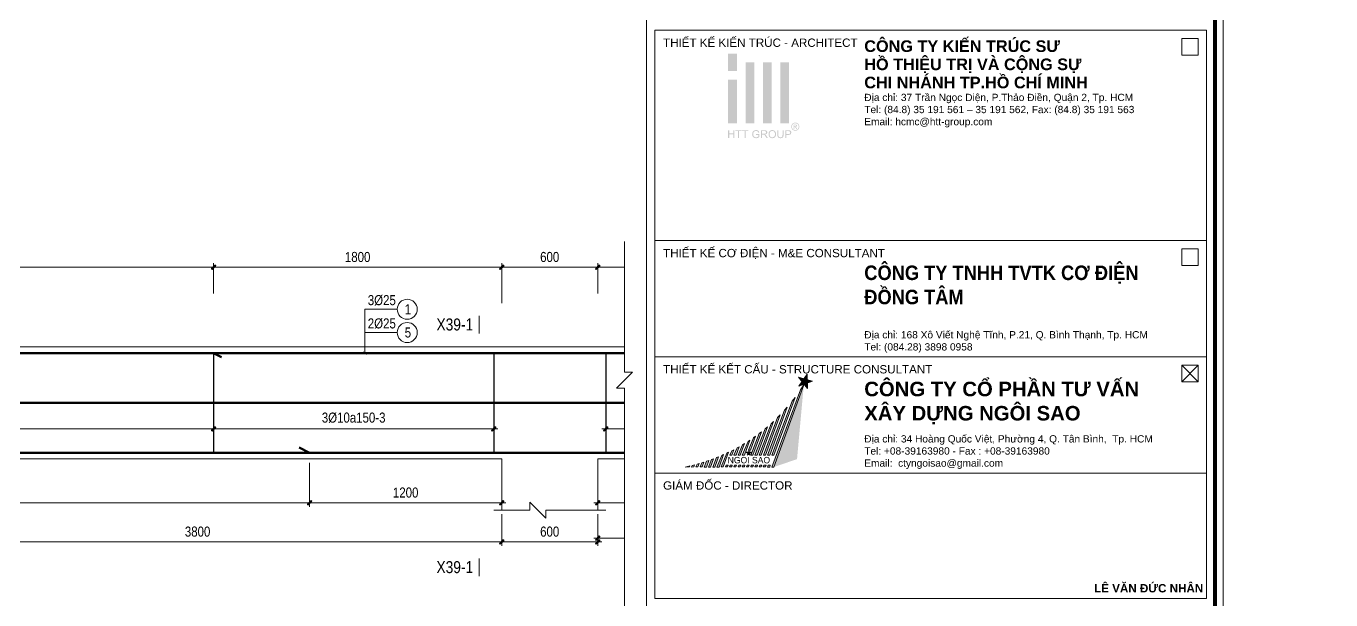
# Model space of a CAD drawing. Header units: millimetres. Extents: x 397144 to 8960116, y 345581 to 674207.
# Drawn here: x 5032996 to 5041148, y 654500 to 658084 of the extents above; entities that cross this region are included whole.
import ezdxf
from ezdxf.enums import TextEntityAlignment as Align
from ezdxf.xclip import XClip

# ---------------------------------------------------------------- set-up
doc = ezdxf.new("R2010")
doc.units = ezdxf.units.MM
doc.header["$XCLIPFRAME"] = 0
doc.header["$PDSIZE"] = -10
doc.layers.get('0').update_dxf_attribs({"linetype": 'CONTINUOUS'})
doc.layers.get('Defpoints').update_dxf_attribs({"color": 12, "linetype": 'CONTINUOUS'})
for name, color, linetype, lineweight in [('CDAI', 8, 'CONTINUOUS', 30), ('CHG_XX_Khung ten$0$A1 BORDER$0$DGIONG', 4, 'CONTINUOUS', 13), ('CHG_XX_Khung ten$0$A1 BORDER$0$STICK', 1, 'CONTINUOUS', 9), ('CTHEP', 2, 'CONTINUOUS', 50), ('DBAO', 3, 'CONTINUOUS', 20), ('DGIONG', 4, 'CONTINUOUS', 13), ('KTH', 150, 'CONTINUOUS', 5), ('STICK', 1, 'CONTINUOUS', 9), ('TEXT', 7, 'CONTINUOUS', 15)]:
    doc.layers.add(name, color=color, linetype=linetype, lineweight=lineweight)
doc.styles.add('CHG_XX_Khung ten$0$A1 BORDER$0$ARIAL', font='arial.ttf')
doc.styles.add('CHG_XX_Khung ten$0$A1 BORDER$0$Arial - Bold', font='arialbd.ttf', dxfattribs={"height": 2.5})
doc.styles.add('CHG_XX_Khung ten$0$A1 BORDER$0$Star-AvoBold', font='VAVOB_0.TTF')
doc.styles.add('CHG_XX_Khung ten$0$Arial - Bold', font='arialbd.ttf')
doc.styles.add('CHG_XX_Khung ten$0$title block pccc$0$ARIAL', font='arial.ttf')
doc.styles.add('Star-HelCon', font='VHELVCN_0.TTF')
doc.styles.add('TTP-HelCon', font='VHELVCN_0.TTF')
doc.styles.add('VNI-HELVE-CONDENSE', font='VHELVCN_0.TTF')
doc.dimstyles.new('kc-25', dxfattribs={"dimtxt": 62.5, "dimasz": 20, "dimexe": 20, "dimexo": 50, "dimgap": 25, "dimtad": 3, "dimdec": 0, "dimzin": 0, "dimdsep": 46, "dimtxsty": 'VNI-HELVE-CONDENSE', "dimblk": 'DIM', "dimcen": 2.5, "dimclrd": 256, "dimclre": 154, "dimclrt": 7, "dimaunit": 1, "dimadec": 0, "dimazin": 0, "dimtfac": 1, "dimtdec": 0, "dimtix": 1, "dimtmove": 0, "dimatfit": 3, "dimldrblk": 'DOT', "dimfxl": 1, "dimtolj": 1, "dimtzin": 0, "dimarcsym": 0})
doc.dimstyles.new('TTP-25', dxfattribs={"dimscale": 25, "dimtxt": 2.5, "dimasz": 1, "dimexe": 1, "dimexo": 1, "dimgap": 0.09, "dimtad": 0, "dimdec": 4, "dimrnd": 5, "dimzin": 9, "dimdsep": 46, "dimtxsty": 'TTP-HelCon', "dimblk": 'Stick1', "dimcen": 0.09, "dimdle": 1.5, "dimclrd": 256, "dimclre": 256, "dimclrt": 7, "dimadec": 0, "dimazin": 0, "dimtfac": 1, "dimtdec": 4, "dimtmove": 0, "dimatfit": 3, "dimldrblk": '_ArchTick1', "dimfxl": 1, "dimtvp": 1, "dimtolj": 1, "dimtzin": 0, "dimarcsym": 0})

# ---------------------------------------------------------------- blocks, each defined once
blk = doc.blocks.new('CHG_XX_Khung ten$0$A1 BORDER$0$HTT-Logo')
at = {"true_color": 0x134fb3}
h = blk.add_hatch(color=154, dxfattribs=at)
h.paths.add_polyline_path([(3, 29.1), (0, 29.1), (0, 23.1), (3, 23.1)])
h.paths.add_polyline_path([(3, 20.1), (0, 20.1), (0, 5.1), (3, 5.1)])
h.paths.add_polyline_path([(9, 26.1), (6, 26.1), (6, 5.1), (9, 5.1)])
h.paths.add_polyline_path([(15, 26.1), (12, 26.1), (12, 5.1), (15, 5.1)])
h.paths.add_polyline_path([(21, 26.1), (18, 26.1), (18, 5.1), (21, 5.1)])
h.paths.add_polyline_path([(2.12, 2.7), (1.76, 2.7), (1.76, 1.59), (0.36, 1.59), (0.36, 2.7), (0, 2.7), (0, 0), (0.36, 0), (0.36, 1.27), (1.76, 1.27), (1.76, 0), (2.12, 0)])
h.paths.add_polyline_path([(4.65, 2.7), (2.51, 2.7), (2.51, 2.38), (3.4, 2.38), (3.4, 0), (3.76, 0), (3.76, 2.38), (4.65, 2.38)])
h.paths.add_polyline_path([(6.95, 2.7), (4.81, 2.7), (4.81, 2.38), (5.7, 2.38), (5.7, 0), (6.06, 0), (6.06, 2.38), (6.95, 2.38)])
h.paths.add_polyline_path([(8.64, 1.36), (8.64, 1.41), (8.66, 1.58), (8.69, 1.75), (8.75, 1.9), (8.81, 2.03), (8.92, 2.17), (9.05, 2.28), (9.2, 2.37), (9.29, 2.39), (9.45, 2.43), (9.65, 2.44), (9.84, 2.42), (10, 2.37), (10.14, 2.29), (10.26, 2.18), (10.34, 2.03), (10.41, 1.86), (10.73, 1.95), (10.68, 2.11), (10.61, 2.26), (10.53, 2.39), (10.45, 2.47), (10.31, 2.57), (10.16, 2.65), (10.13, 2.66), (9.97, 2.71), (9.8, 2.74), (9.63, 2.75), (9.55, 2.74), (9.38, 2.73), (9.21, 2.7), (9.06, 2.65), (8.91, 2.58), (8.88, 2.56), (8.75, 2.47), (8.63, 2.36), (8.53, 2.23), (8.44, 2.07), (8.41, 1.99), (8.35, 1.84), (8.31, 1.68), (8.28, 1.51), (8.27, 1.34), (8.28, 1.26), (8.29, 1.09), (8.32, 0.92), (8.38, 0.77), (8.44, 0.62), (8.46, 0.58), (8.55, 0.44), (8.66, 0.32), (8.79, 0.21), (8.93, 0.12), (9, 0.09), (9.15, 0.03), (9.31, -0.01), (9.48, -0.04), (9.65, -0.05), (9.73, -0.04), (9.9, -0.03), (10.07, 0.01), (10.23, 0.06), (10.34, 0.11), (10.48, 0.18), (10.63, 0.27), (10.77, 0.38), (10.77, 1.38), (9.63, 1.38), (9.63, 1.06), (10.42, 1.06), (10.42, 0.56), (10.39, 0.53), (10.26, 0.45), (10.09, 0.37), (9.96, 0.32), (9.8, 0.29), (9.63, 0.28), (9.62, 0.28), (9.45, 0.29), (9.28, 0.33), (9.12, 0.4), (8.97, 0.49), (8.86, 0.61), (8.77, 0.75), (8.73, 0.85), (8.68, 1), (8.65, 1.17)])
h.paths.add_polyline_path([(13.16, 1.39), (13.28, 1.48), (13.3, 1.51), (13.39, 1.64), (13.44, 1.79), (13.46, 1.96), (13.46, 2.06), (13.42, 2.22), (13.35, 2.37), (13.31, 2.43), (13.19, 2.55), (13.05, 2.63), (13.01, 2.64), (12.87, 2.67), (12.7, 2.69), (12.5, 2.7), (11.3, 2.7), (11.3, 0), (11.66, 0), (11.66, 1.2), (12.07, 1.2), (12.11, 1.2), (12.28, 1.19), (12.44, 1.11), (12.49, 1.07), (12.62, 0.93), (12.67, 0.86), (12.77, 0.73), (12.88, 0.56), (13.23, 0), (13.68, 0), (13.21, 0.73), (13.13, 0.85), (13.03, 0.98), (12.92, 1.09), (12.86, 1.14), (12.7, 1.23), (12.86, 1.26), (13.03, 1.31)])
h.paths.add_polyline_path([(11.66, 1.51), (11.66, 2.4), (12.51, 2.4), (12.67, 2.39), (12.83, 2.35), (12.97, 2.27), (13.06, 2.13), (13.09, 1.96), (13.08, 1.87), (13.02, 1.72), (12.96, 1.64), (12.8, 1.55), (12.62, 1.52), (12.43, 1.51)], flags=16)
h.paths.add_polyline_path([(16.49, 1.43), (16.48, 1.6), (16.44, 1.77), (16.4, 1.92), (16.34, 2.07), (16.33, 2.09), (16.24, 2.23), (16.14, 2.36), (16.02, 2.47), (15.88, 2.57), (15.85, 2.59), (15.7, 2.66), (15.54, 2.71), (15.38, 2.74), (15.2, 2.75), (15.15, 2.75), (14.98, 2.73), (14.82, 2.7), (14.66, 2.64), (14.52, 2.57), (14.39, 2.48), (14.27, 2.37), (14.18, 2.26), (14.1, 2.14), (14.03, 2), (13.98, 1.84), (13.94, 1.68), (13.92, 1.5), (13.91, 1.31), (13.91, 1.29), (13.92, 1.12), (13.95, 0.96), (14, 0.8), (14.07, 0.64), (14.07, 0.62), (14.16, 0.48), (14.26, 0.35), (14.38, 0.23), (14.52, 0.14), (14.56, 0.12), (14.71, 0.04), (14.86, -0.01), (15.03, -0.04), (15.2, -0.05), (15.21, -0.05), (15.38, -0.03), (15.55, 0), (15.7, 0.05), (15.86, 0.12), (15.87, 0.13), (16.01, 0.22), (16.13, 0.33), (16.24, 0.46), (16.33, 0.61), (16.36, 0.69), (16.42, 0.84), (16.46, 1), (16.48, 1.17), (16.49, 1.35)])
h.paths.add_polyline_path([(14.28, 1.45), (14.3, 1.64), (14.34, 1.81), (14.4, 1.95), (14.47, 2.08), (14.57, 2.2), (14.73, 2.32), (14.88, 2.38), (15.04, 2.43), (15.21, 2.44), (15.38, 2.42), (15.54, 2.38), (15.69, 2.31), (15.82, 2.2), (15.93, 2.07), (16.01, 1.93), (16.04, 1.85), (16.09, 1.7), (16.12, 1.53), (16.12, 1.32), (16.11, 1.12), (16.08, 0.95), (16.03, 0.79), (15.96, 0.66), (15.86, 0.54), (15.8, 0.48), (15.67, 0.38), (15.53, 0.32), (15.37, 0.27), (15.2, 0.26), (15.12, 0.26), (14.95, 0.29), (14.8, 0.35), (14.67, 0.43), (14.54, 0.54), (14.45, 0.66), (14.37, 0.8), (14.32, 0.95), (14.29, 1.12), (14.28, 1.31)], flags=16)
h.paths.add_polyline_path([(17.31, 2.7), (16.96, 2.7), (16.96, 1.12), (16.96, 0.93), (16.98, 0.75), (17.02, 0.6), (17.06, 0.46), (17.07, 0.44), (17.15, 0.3), (17.27, 0.18), (17.4, 0.08), (17.51, 0.03), (17.67, -0.01), (17.84, -0.04), (18.02, -0.05), (18.2, -0.04), (18.37, -0.01), (18.52, 0.04), (18.66, 0.1), (18.68, 0.12), (18.81, 0.22), (18.91, 0.35), (18.99, 0.49), (19.02, 0.61), (19.06, 0.76), (19.07, 0.94), (19.08, 1.14), (19.08, 2.7), (18.72, 2.7), (18.72, 1.14), (18.72, 1.06), (18.71, 0.86), (18.68, 0.69), (18.62, 0.55), (18.55, 0.45), (18.49, 0.4), (18.36, 0.33), (18.19, 0.29), (17.99, 0.28), (17.92, 0.28), (17.75, 0.31), (17.6, 0.37), (17.46, 0.48), (17.38, 0.63), (17.34, 0.77), (17.32, 0.94), (17.31, 1.14)])
h.paths.add_polyline_path([(21.42, 1.25), (21.52, 1.34), (21.6, 1.45), (21.67, 1.59), (21.72, 1.75), (21.73, 1.92), (21.73, 1.97), (21.71, 2.13), (21.65, 2.29), (21.56, 2.44), (21.44, 2.55), (21.42, 2.56), (21.27, 2.63), (21.1, 2.67), (21.05, 2.68), (20.89, 2.7), (20.69, 2.7), (19.67, 2.7), (19.67, 0), (20.03, 0), (20.03, 1.1), (20.72, 1.1), (20.76, 1.1), (20.96, 1.11), (21.14, 1.14), (21.29, 1.19)])
h.paths.add_polyline_path([(20.03, 1.42), (20.03, 2.38), (20.72, 2.38), (20.93, 2.37), (21.06, 2.36), (21.16, 2.31), (21.28, 2.2), (21.34, 2.08), (21.37, 1.91), (21.36, 1.82), (21.31, 1.67), (21.22, 1.54), (21.09, 1.47), (20.93, 1.43), (20.73, 1.42)], flags=16)
h.paths.add_polyline_path([(23.87, 2.76), (24.01, 2.85), (24.13, 2.96), (24.24, 3.09), (24.33, 3.24), (24.35, 3.28), (24.42, 3.44), (24.47, 3.6), (24.5, 3.76), (24.51, 3.93), (24.51, 3.98), (24.49, 4.15), (24.46, 4.31), (24.4, 4.47), (24.33, 4.62), (24.29, 4.69), (24.19, 4.82), (24.08, 4.94), (23.95, 5.05), (23.81, 5.14), (23.77, 5.16), (23.61, 5.23), (23.45, 5.28), (23.29, 5.31), (23.12, 5.32), (23.08, 5.31), (22.92, 5.3), (22.76, 5.27), (22.6, 5.21), (22.44, 5.14), (22.38, 5.1), (22.24, 5.01), (22.12, 4.89), (22.01, 4.77), (21.92, 4.62), (21.89, 4.57), (21.82, 4.41), (21.77, 4.25), (21.74, 4.09), (21.73, 3.93), (21.73, 3.87), (21.75, 3.71), (21.79, 3.55), (21.84, 3.39), (21.92, 3.24), (21.95, 3.18), (22.05, 3.04), (22.16, 2.92), (22.29, 2.81), (22.43, 2.72), (22.48, 2.7), (22.64, 2.63), (22.79, 2.58), (22.96, 2.55), (23.12, 2.54), (23.18, 2.54), (23.34, 2.55), (23.5, 2.59), (23.66, 2.65), (23.82, 2.72)])
h.paths.add_polyline_path([(22.55, 2.92), (22.45, 2.98), (22.32, 3.09), (22.21, 3.21), (22.12, 3.35), (22.07, 3.44), (22.01, 3.6), (21.98, 3.76), (21.96, 3.93), (21.97, 4.03), (22, 4.19), (22.05, 4.35), (22.12, 4.51), (22.18, 4.61), (22.29, 4.73), (22.41, 4.85), (22.56, 4.94), (22.64, 4.98), (22.8, 5.04), (22.96, 5.07), (23.12, 5.09), (23.21, 5.08), (23.37, 5.06), (23.53, 5.01), (23.69, 4.94), (23.79, 4.88), (23.92, 4.77), (24.03, 4.65), (24.13, 4.51), (24.17, 4.41), (24.23, 4.25), (24.27, 4.09), (24.28, 3.93), (24.28, 3.83), (24.25, 3.67), (24.2, 3.51), (24.13, 3.35), (24.07, 3.25), (23.96, 3.13), (23.84, 3.01), (23.7, 2.92), (23.61, 2.87), (23.45, 2.81), (23.29, 2.78), (23.12, 2.77), (23.02, 2.77), (22.86, 2.8), (22.7, 2.85)], flags=16)
h.paths.add_polyline_path([(22.51, 3.16), (22.51, 4.65), (23.03, 4.65), (23.23, 4.64), (23.4, 4.62), (23.55, 4.52), (23.6, 4.47), (23.66, 4.31), (23.67, 4.25), (23.64, 4.09), (23.55, 3.96), (23.42, 3.87), (23.24, 3.82), (23.37, 3.75), (23.46, 3.64), (23.57, 3.47), (23.77, 3.16), (23.47, 3.16), (23.34, 3.39), (23.23, 3.58), (23.14, 3.7), (23.09, 3.74), (22.94, 3.79), (22.9, 3.79), (22.76, 3.79), (22.76, 3.16)], flags=0)
h.paths.add_polyline_path([(22.76, 4), (22.76, 4.45), (23.03, 4.45), (23.13, 4.45), (23.27, 4.42), (23.37, 4.35), (23.41, 4.21), (23.33, 4.06), (23.24, 4.02), (23.05, 4)], flags=0)
blk = doc.blocks.new('CHG_XX_Khung ten')
at = {"layer": 'CHG_XX_Khung ten$0$A1 BORDER$0$DGIONG'}
h = blk.add_hatch(color=256, dxfattribs=at)
h.paths.add_polyline_path([(724.94, 283.19), (724.15, 281.97), (717.19, 263.38), (717.7, 263.38)])
h.paths.add_polyline_path([(722.81, 280.17), (722.1, 279.22), (717.21, 266.21), (717.72, 266.21)], flags=17)
h.paths.add_polyline_path([(720.93, 277.8), (720.27, 277.04), (716.19, 266.22), (716.7, 266.22)])
h.paths.add_polyline_path([(719.23, 275.93), (718.6, 275.29), (715.18, 266.22), (715.69, 266.22)])
h.paths.add_polyline_path([(717.65, 274.38), (717.03, 273.81), (714.16, 266.22), (714.67, 266.22)])
h.paths.add_polyline_path([(716.14, 273.03), (715.61, 272.59), (713.15, 266.22), (713.66, 266.22)])
h.paths.add_polyline_path([(714.69, 271.86), (714.17, 271.45), (712.13, 266.23), (712.64, 266.23)])
h.paths.add_polyline_path([(713.29, 270.81), (712.76, 270.43), (711.57, 267.46), (712.07, 267.47)])
h.paths.add_polyline_path([(710.1, 266.23), (710.61, 266.24), (711.93, 269.87), (711.48, 269.56)])
h.paths.add_polyline_path([(710.61, 269.02), (710.13, 268.73), (709.08, 266.24), (709.59, 266.24)])
h.paths.add_polyline_path([(709.31, 268.26), (708.82, 267.97), (708.07, 266.24), (708.58, 266.24)])
h.paths.add_polyline_path([(708.04, 267.56), (707.54, 267.3), (707.05, 266.25), (707.56, 266.25)])
h.paths.add_polyline_path([(716.84, 263.8), (716.33, 263.8), (716.18, 263.38), (716.69, 263.38)])
h.paths.add_polyline_path([(715.67, 263.39), (715.82, 263.8), (715.32, 263.8), (715.16, 263.39)])
h.paths.add_polyline_path([(714.15, 263.39), (714.65, 263.39), (714.8, 263.8), (714.3, 263.8)])
h.paths.add_polyline_path([(713.13, 263.39), (713.64, 263.4), (713.79, 263.81), (713.28, 263.81)])
h.paths.add_polyline_path([(712.77, 263.81), (712.27, 263.81), (712.11, 263.39), (712.62, 263.4)])
h.paths.add_polyline_path([(711.25, 263.81), (711.1, 263.4), (711.61, 263.4), (711.76, 263.81)])
h.paths.add_polyline_path([(710.59, 263.4), (710.74, 263.82), (710.24, 263.82), (710.08, 263.4)])
h.paths.add_polyline_path([(709.73, 263.82), (709.22, 263.82), (709.07, 263.41), (709.57, 263.41)])
h.paths.add_polyline_path([(708.71, 263.82), (708.21, 263.82), (708.05, 263.41), (708.56, 263.41)])
h.paths.add_polyline_path([(707.54, 263.41), (707.69, 263.83), (707.19, 263.83), (707.03, 263.41)])
h.paths.add_polyline_path([(706.68, 263.83), (706.17, 263.83), (706.02, 263.42), (706.53, 263.42)])
h.paths.add_polyline_path([(705, 263.42), (705.51, 263.42), (706.79, 266.93), (706.4, 266.74)])
h.paths.add_polyline_path([(703.97, 263.37), (704.48, 263.37), (705.57, 266.36), (705.14, 266.17)])
h.paths.add_polyline_path([(704.36, 265.84), (703.91, 265.65), (702.96, 263.38), (703.46, 263.38)])
h.paths.add_polyline_path([(703.17, 265.37), (702.69, 265.19), (701.94, 263.38), (702.45, 263.38)])
h.paths.add_polyline_path([(702, 264.94), (701.5, 264.77), (700.92, 263.38), (701.43, 263.38)])
h.paths.add_polyline_path([(700.84, 264.56), (700.33, 264.4), (699.91, 263.39), (700.42, 263.39)])
h.paths.add_polyline_path([(699.7, 264.21), (699.18, 264.06), (698.89, 263.39), (699.4, 263.39)])
h.paths.add_polyline_path([(698.57, 263.9), (698.04, 263.77), (697.87, 263.38), (698.38, 263.39)])
h.paths.add_polyline_path([(697.37, 263.39), (697.45, 263.63), (696.91, 263.51), (696.35, 263.38)])
blk.add_hatch(color=256, dxfattribs=at).paths.add_polyline_path([(724.92, 283.21), (717.68, 263.38), (723.28, 265.27)])
at = {"layer": 'CHG_XX_Khung ten$0$A1 BORDER$0$STICK'}
for points in [[(723.71, 282.88), (725.74, 285.75), (725.8, 282.26), (723.67, 285.06), (727.02, 284.03)], [(725.76, 284.41), (724.96, 284.66), (724.49, 283.98), (724.99, 283.32), (725.77, 283.6)], [(711.25, 266.22), (711.64, 267.39), (712.01, 266.22), (711.02, 266.95), (712.24, 266.93)], [(711.87, 266.67), (711.78, 266.94), (711.49, 266.94), (711.4, 266.67), (711.63, 266.5)]]:
    blk.add_hatch(color=256, dxfattribs=at).paths.add_polyline_path(points)
for p, q in [((687, 577), (687, 17)), ((816, 283.93), (820, 287.93)), ((820, 283.93), (816, 287.93))]:
    blk.add_line(p, q)
for points in [[(15, 579), (826, 579), (826, 15), (15, 15)], [(816, 362.62), (820, 362.62), (820, 366.62), (816, 366.62)], [(816, 311.93), (820, 311.93), (820, 315.93), (816, 315.93)], [(816, 283.93), (820, 283.93), (820, 287.93), (816, 287.93)]]:
    blk.add_lwpolyline(points, close=True)
at = {"color": 4, "linetype": 'Continuous', "const_width": 1}
blk.add_lwpolyline([(17, 577), (824, 577), (824, 17), (17, 17)], close=True, dxfattribs=at)
at = {"linetype": 'Continuous'}
for points in [[(689, 368.62), (822, 368.62), (822, 317.93), (689, 317.93)], [(689, 317.93), (822, 317.93), (822, 289.93), (689, 289.93)], [(689, 289.93), (822, 289.93), (822, 261.93), (689, 261.93)]]:
    blk.add_lwpolyline(points, close=True, dxfattribs=at)
at = {"color": 9, "linetype": 'Continuous'}
blk.add_lwpolyline([(689, 261.93), (822, 261.93), (822, 231.73), (689, 231.73)], close=True, dxfattribs=at)
at = {"layer": 'CHG_XX_Khung ten$0$A1 BORDER$0$DGIONG'}
for points in [[(724.94, 283.19), (717.7, 263.38), (717.19, 263.38), (724.15, 281.97), (724.94, 283.19)], [(722.81, 280.17), (717.72, 266.21), (717.21, 266.21), (722.1, 279.22), (722.81, 280.17)], [(720.93, 277.8), (716.7, 266.22), (716.19, 266.22), (720.27, 277.04), (720.93, 277.8)], [(717.65, 274.38), (714.67, 266.22), (714.16, 266.22), (717.03, 273.81), (717.65, 274.38)], [(719.23, 275.93), (715.69, 266.22), (715.18, 266.22), (718.6, 275.29), (719.23, 275.93)], [(713.29, 270.81), (712.07, 267.47), (711.57, 267.46), (712.76, 270.43), (713.29, 270.81)], [(714.69, 271.86), (712.64, 266.23), (712.13, 266.23), (714.17, 271.45), (714.69, 271.86)], [(716.14, 273.03), (713.66, 266.22), (713.15, 266.22), (715.61, 272.59), (716.14, 273.03)], [(708.04, 267.56), (707.56, 266.25), (707.05, 266.25), (707.54, 267.3), (708.04, 267.56)], [(709.31, 268.26), (708.58, 266.24), (708.07, 266.24), (708.82, 267.97), (709.31, 268.26)], [(710.61, 269.02), (709.59, 266.24), (709.08, 266.24), (710.13, 268.73), (710.61, 269.02)], [(711.93, 269.87), (710.61, 266.24), (710.1, 266.23), (711.48, 269.56), (711.93, 269.87)], [(699.7, 264.21), (699.4, 263.39), (698.89, 263.39), (699.18, 264.06), (699.7, 264.21)], [(700.84, 264.56), (700.42, 263.39), (699.91, 263.39), (700.33, 264.4), (700.84, 264.56)], [(702, 264.94), (701.43, 263.38), (700.92, 263.38), (701.5, 264.77), (702, 264.94)], [(703.17, 265.37), (702.45, 263.38), (701.94, 263.38), (702.69, 265.19), (703.17, 265.37)], [(704.36, 265.84), (703.46, 263.38), (702.96, 263.38), (703.91, 265.65), (704.36, 265.84)], [(705.57, 266.36), (704.48, 263.37), (703.97, 263.37), (705.14, 266.17), (705.57, 266.36)], [(706.79, 266.93), (705.51, 263.42), (705, 263.42), (706.4, 266.74), (706.79, 266.93)], [(697.45, 263.63), (697.37, 263.39), (696.35, 263.38), (696.91, 263.51), (697.45, 263.63)], [(698.57, 263.9), (698.38, 263.39), (697.87, 263.38), (698.04, 263.77), (698.57, 263.9)]]:
    blk.add_lwpolyline(points, dxfattribs=at)
for points in [[(706.53, 263.42), (706.68, 263.83), (706.17, 263.83), (706.02, 263.42)], [(707.54, 263.41), (707.69, 263.83), (707.19, 263.83), (707.03, 263.41)], [(708.56, 263.41), (708.71, 263.82), (708.21, 263.82), (708.05, 263.41)], [(709.57, 263.41), (709.73, 263.82), (709.22, 263.82), (709.07, 263.41)], [(710.59, 263.4), (710.74, 263.82), (710.24, 263.82), (710.08, 263.4)], [(711.61, 263.4), (711.76, 263.81), (711.25, 263.81), (711.1, 263.4)], [(712.62, 263.4), (712.77, 263.81), (712.27, 263.81), (712.11, 263.39)], [(713.64, 263.4), (713.79, 263.81), (713.28, 263.81), (713.13, 263.39)], [(714.65, 263.39), (714.8, 263.8), (714.3, 263.8), (714.15, 263.39)], [(715.67, 263.39), (715.82, 263.8), (715.32, 263.8), (715.16, 263.39)], [(716.69, 263.38), (716.84, 263.8), (716.33, 263.8), (716.18, 263.38)]]:
    blk.add_lwpolyline(points, close=True, dxfattribs=at)
at = {"layer": 'CHG_XX_Khung ten$0$A1 BORDER$0$STICK'}
for p, q in [((723.67, 285.06), (727.02, 284.03)), ((725.8, 282.26), (723.67, 285.06)), ((723.71, 282.88), (725.74, 285.75)), ((727.02, 284.03), (723.71, 282.88)), ((725.74, 285.75), (725.8, 282.26)), ((711.64, 267.39), (712.01, 266.22)), ((711.02, 266.95), (712.24, 266.93)), ((712.01, 266.22), (711.02, 266.95)), ((712.24, 266.93), (711.25, 266.22))]:
    blk.add_line(p, q, dxfattribs=at)
at = {"xscale": 0.7, "yscale": 0.7, "zscale": 0.7}
blk.add_blockref('CHG_XX_Khung ten$0$A1 BORDER$0$HTT-Logo', (706.68, 342.64), dxfattribs=at)
for s, style, p in [('THIẾT KẾ KIẾN TRÚC - ARCHITECT', 'CHG_XX_Khung ten$0$A1 BORDER$0$ARIAL', (691, 365.62)), ('THIẾT KẾ CƠ ĐIỆN - M&E CONSULTANT', 'CHG_XX_Khung ten$0$A1 BORDER$0$ARIAL', (691, 314.93)), ('THIẾT KẾ KẾT CẤU - STRUCTURE CONSULTANT', 'CHG_XX_Khung ten$0$A1 BORDER$0$ARIAL', (691, 286.93)), ('GIÁM ĐỐC - DIRECTOR', 'CHG_XX_Khung ten$0$title block pccc$0$ARIAL', (691, 258.93))]:
    blk.add_text(s, height=2, dxfattribs=dict(style=style)).set_placement(p, align=Align.MIDDLE_LEFT)
at = {"style": 'CHG_XX_Khung ten$0$Arial - Bold'}
blk.add_text('LÊ VĂN ĐỨC NHÂN', height=2.0073, dxfattribs=at).set_placement((821.19, 234.17), align=Align.MIDDLE_RIGHT)
at = {"ltscale": 10, "insert": (739.49, 366.19), "char_height": 2.8, "width": 76.248, "attachment_point": 1, "line_spacing_factor": 0.938532, "style": 'CHG_XX_Khung ten$0$A1 BORDER$0$Arial - Bold'}
blk.add_mtext('CÔNG TY KIẾN TRÚC SƯ\\PHỒ THIỆU TRỊ VÀ CỘNG SỰ\\PCHI NHÁNH TP.HỒ CHÍ MINH', dxfattribs=at)
at = {"ltscale": 10}
for s, insert, char_height, width, attachment_point, style in [('Địa chỉ: 37 Trần Ngọc Diện, P.Thảo Điền, Quận 2, Tp. HCM\\PTel: (84.8) 35 191 561 – 35 191 562, Fax: (84.8) 35 191 563\\PEmail: hcmc@htt-group.com', (739.49, 345.2), 1.75, 83.001, 7, 'CHG_XX_Khung ten$0$A1 BORDER$0$ARIAL'), ('{\\W0.9;CÔNG TY TNHH TVTK CƠ ĐIỆN \\PĐỒNG TÂM}', (739.49, 311.93), 3.5, 76.248, 1, 'CHG_XX_Khung ten$0$A1 BORDER$0$Arial - Bold'), ('\\pt8.75;Địa chỉ: 168 Xô Viết Nghệ Tĩnh, P.21, Q. Bình Thạnh, Tp. HCM \\P\\ptz;Tel: (084.28) 3898 0958', (739.49, 290.93), 1.75, 83.001, 7, 'CHG_XX_Khung ten$0$A1 BORDER$0$ARIAL'), ('CÔNG TY CỔ PHẦN TƯ VẤN \\PXÂY DỰNG NGÔI SAO', (739.49, 283.93), 3.5, 76.248, 1, 'CHG_XX_Khung ten$0$A1 BORDER$0$Arial - Bold'), ('Địa chỉ: 34 Hoàng Quốc Việt, Phường 4, Q. Tân Bình,  Tp. HCM\\PTel: +08-39163980 - Fax : +08-39163980 \\PEmail:  ctyngoisao@gmail.com', (739.49, 262.93), 1.75, 83.001, 7, 'CHG_XX_Khung ten$0$A1 BORDER$0$ARIAL')]:
    blk.add_mtext(s, dxfattribs=dict(at, insert=insert, char_height=char_height, width=width, attachment_point=attachment_point, style=style))
at = {"layer": 'CHG_XX_Khung ten$0$A1 BORDER$0$STICK', "style": 'CHG_XX_Khung ten$0$A1 BORDER$0$Star-AvoBold', "width": 1}
blk.add_text('NGOI SAO', height=1.547, dxfattribs=at).set_placement((706.57, 264.27))
blk = doc.blocks.new('Stick1')
at = {"layer": 'STICK'}
h = blk.add_hatch(color=256, dxfattribs=at)
edge = h.paths.add_edge_path()
edge.add_line((0.3, 0.5), (-0.5, -0.3))
edge.add_arc((-0.4, -0.4), 0.141, 135, 315)
edge.add_line((-0.3, -0.5), (0.5, 0.3))
edge.add_arc((0.4, 0.4), 0.141, 315, 495)
blk.add_line((1, 0), (-1, 0), dxfattribs=at)
blk.add_lwpolyline([(0.3, 0.5), (-0.5, -0.3, 1), (-0.3, -0.5), (0.5, 0.3, 1), (0.3, 0.5, 1)], format="xyb", dxfattribs=at)
blk = doc.blocks.new('*D2231')
at = {"layer": 'Defpoints', "color": 0, "transparency": 16777216}
for p in [(5226742.1, 680343.4), (5227342.1, 680343.4), (5227342.1, 680145.2)]:
    blk.add_point(p, dxfattribs=at)
at = {"layer": 'KTH', "lineweight": -2, "transparency": 16777216}
for p, q in [((5226742.1, 680318.4), (5226742.1, 680120.2)), ((5227342.1, 680318.4), (5227342.1, 680120.2)), ((5226767.1, 680145.2), (5227317.1, 680145.2))]:
    blk.add_line(p, q, dxfattribs=at)
at = {"layer": 'KTH', "lineweight": -2, "transparency": 16777216, "xscale": 25, "yscale": 25, "zscale": 25, "rotation": 180}
blk.add_blockref('Stick1', (5226742.1, 680145.2), dxfattribs=at)
at = {"layer": 'KTH', "lineweight": -2, "transparency": 16777216, "xscale": 25, "yscale": 25, "zscale": 25}
blk.add_blockref('Stick1', (5227342.1, 680145.2), dxfattribs=at)
at = {"layer": 'KTH', "color": 7, "transparency": 16777216, "insert": (5227042.1, 680209.1), "char_height": 62.5, "attachment_point": 5, "style": 'TTP-HelCon'}
blk.add_mtext('\\A1;600', dxfattribs=at)
blk = doc.blocks.new('_ArchTick1')
at = {"color": 0, "const_width": 3.81}
blk.add_lwpolyline([(-12.7, -12.7), (12.7, 12.7)], dxfattribs=at)
blk = doc.blocks.new('*D2233')
at = {"layer": 'Defpoints', "color": 0, "transparency": 16777216}
for p in [(5227342.1, 681860.8), (5226742.1, 681671.8), (5227342.1, 681671.8)]:
    blk.add_point(p, dxfattribs=at)
at = {"layer": 'KTH', "lineweight": -2, "transparency": 16777216}
for p, q in [((5226742.1, 681696.8), (5226742.1, 681885.8)), ((5227342.1, 681696.8), (5227342.1, 681885.8)), ((5226767.1, 681860.8), (5227317.1, 681860.8))]:
    blk.add_line(p, q, dxfattribs=at)
at = {"layer": 'KTH', "lineweight": -2, "transparency": 16777216, "xscale": 25, "yscale": 25, "zscale": 25, "rotation": 180}
blk.add_blockref('Stick1', (5226742.1, 681860.8), dxfattribs=at)
at = {"layer": 'KTH', "lineweight": -2, "transparency": 16777216, "xscale": 25, "yscale": 25, "zscale": 25}
blk.add_blockref('Stick1', (5227342.1, 681860.8), dxfattribs=at)
at = {"layer": 'KTH', "color": 7, "transparency": 16777216, "insert": (5227042.1, 681924.6), "char_height": 62.5, "attachment_point": 5, "style": 'TTP-HelCon'}
blk.add_mtext('\\A1;600', dxfattribs=at)
blk = doc.blocks.new('*D2234')
at = {"layer": 'Defpoints', "color": 0, "transparency": 16777216}
for p in [(5224942.1, 681133.4), (5226692.1, 681133.4), (5224942.1, 680850.6)]:
    blk.add_point(p, dxfattribs=at)
at = {"layer": 'KTH', "lineweight": -2, "transparency": 16777216}
for p, q in [((5224942.1, 681108.4), (5224942.1, 680825.6)), ((5226692.1, 681108.4), (5226692.1, 680825.6)), ((5226667.1, 680850.6), (5224967.1, 680850.6))]:
    blk.add_line(p, q, dxfattribs=at)
at = {"layer": 'KTH', "lineweight": -2, "transparency": 16777216, "xscale": 25, "yscale": 25, "zscale": 25, "rotation": 180}
blk.add_blockref('Stick1', (5224942.1, 680850.6), dxfattribs=at)
at = {"layer": 'KTH', "lineweight": -2, "transparency": 16777216, "xscale": 25, "yscale": 25, "zscale": 25}
blk.add_blockref('Stick1', (5226692.1, 680850.6), dxfattribs=at)
at = {"layer": 'KTH', "color": 7, "transparency": 16777216, "insert": (5225817.1, 680920.5), "char_height": 62.5, "attachment_point": 5, "style": 'TTP-HelCon'}
blk.add_mtext('\\A1;3Þ10a150-3', dxfattribs=at)
blk = doc.blocks.new('*D2235')
at = {"layer": 'Defpoints', "color": 0, "transparency": 16777216}
for p in [(5227392.1, 681133.4), (5228542.1, 681133.4), (5228542.1, 680850.6)]:
    blk.add_point(p, dxfattribs=at)
at = {"layer": 'KTH', "lineweight": -2, "transparency": 16777216}
for p, q in [((5227392.1, 681108.4), (5227392.1, 680825.6)), ((5228542.1, 681108.4), (5228542.1, 680825.6)), ((5227417.1, 680850.6), (5228517.1, 680850.6))]:
    blk.add_line(p, q, dxfattribs=at)
at = {"layer": 'KTH', "lineweight": -2, "transparency": 16777216, "xscale": 25, "yscale": 25, "zscale": 25, "rotation": 180}
blk.add_blockref('Stick1', (5227392.1, 680850.6), dxfattribs=at)
at = {"layer": 'KTH', "lineweight": -2, "transparency": 16777216, "xscale": 25, "yscale": 25, "zscale": 25}
blk.add_blockref('Stick1', (5228542.1, 680850.6), dxfattribs=at)
at = {"layer": 'KTH', "color": 7, "transparency": 16777216, "insert": (5227967.1, 680920.5), "char_height": 62.5, "attachment_point": 5, "style": 'TTP-HelCon'}
blk.add_mtext('\\A1;3Þ10a150-3', dxfattribs=at)
blk = doc.blocks.new('*D1848')
at = {"layer": 'Defpoints', "color": 0, "transparency": 16777216}
for p in [(5222942.1, 680343), (5226742.1, 680343.4), (5226742.1, 680145.2)]:
    blk.add_point(p, dxfattribs=at)
at = {"layer": 'KTH', "lineweight": -2, "transparency": 16777216}
for p, q in [((5222942.1, 680318), (5222942.1, 680120.2)), ((5226742.1, 680318.4), (5226742.1, 680120.2)), ((5222967.1, 680145.2), (5226717.1, 680145.2))]:
    blk.add_line(p, q, dxfattribs=at)
at = {"layer": 'KTH', "lineweight": -2, "transparency": 16777216, "xscale": 25, "yscale": 25, "zscale": 25, "rotation": 180}
blk.add_blockref('Stick1', (5222942.1, 680145.2), dxfattribs=at)
at = {"layer": 'KTH', "lineweight": -2, "transparency": 16777216, "xscale": 25, "yscale": 25, "zscale": 25}
blk.add_blockref('Stick1', (5226742.1, 680145.2), dxfattribs=at)
at = {"layer": 'KTH', "color": 7, "transparency": 16777216, "insert": (5224842.1, 680209.1), "char_height": 62.5, "attachment_point": 5, "style": 'TTP-HelCon'}
blk.add_mtext('\\A1;3800', dxfattribs=at)
blk = doc.blocks.new('*D1849')
at = {"layer": 'Defpoints', "color": 0, "transparency": 16777216}
for p in [(5232392.1, 680586), (5227342.1, 680343.4), (5232392.1, 680168.6)]:
    blk.add_point(p, dxfattribs=at)
at = {"layer": 'KTH', "lineweight": -2, "transparency": 16777216}
for p, q in [((5232392.1, 680561), (5232392.1, 680143.6)), ((5227342.1, 680318.4), (5227342.1, 680143.6)), ((5227367.1, 680168.6), (5232367.1, 680168.6))]:
    blk.add_line(p, q, dxfattribs=at)
at = {"layer": 'KTH', "lineweight": -2, "transparency": 16777216, "xscale": 25, "yscale": 25, "zscale": 25, "rotation": 180}
blk.add_blockref('Stick1', (5227342.1, 680168.6), dxfattribs=at)
at = {"layer": 'KTH', "lineweight": -2, "transparency": 16777216, "xscale": 25, "yscale": 25, "zscale": 25}
blk.add_blockref('Stick1', (5232392.1, 680168.6), dxfattribs=at)
at = {"layer": 'KTH', "color": 7, "transparency": 16777216, "insert": (5229867.1, 680232.5), "char_height": 62.5, "attachment_point": 5, "style": 'TTP-HelCon'}
blk.add_mtext('\\A1;5050', dxfattribs=at)
blk = doc.blocks.new('*D2196')
at = {"layer": 'Defpoints', "color": 0, "transparency": 16777216}
for p in [(5226742.1, 681860.8), (5224942.1, 681671.8), (5226742.1, 681611.1)]:
    blk.add_point(p, dxfattribs=at)
at = {"layer": 'KTH', "lineweight": -2, "transparency": 16777216}
for p, q in [((5224942.1, 681696.8), (5224942.1, 681885.8)), ((5226742.1, 681636.1), (5226742.1, 681885.8)), ((5224967.1, 681860.8), (5226717.1, 681860.8))]:
    blk.add_line(p, q, dxfattribs=at)
at = {"layer": 'KTH', "lineweight": -2, "transparency": 16777216, "xscale": 25, "yscale": 25, "zscale": 25, "rotation": 180}
blk.add_blockref('Stick1', (5224942.1, 681860.8), dxfattribs=at)
at = {"layer": 'KTH', "lineweight": -2, "transparency": 16777216, "xscale": 25, "yscale": 25, "zscale": 25}
blk.add_blockref('Stick1', (5226742.1, 681860.8), dxfattribs=at)
at = {"layer": 'KTH', "color": 7, "transparency": 16777216, "insert": (5225842.1, 681924.6), "char_height": 62.5, "attachment_point": 5, "style": 'TTP-HelCon'}
blk.add_mtext('\\A1;1800', dxfattribs=at)
blk = doc.blocks.new('*D2197')
at = {"layer": 'Defpoints', "color": 0, "transparency": 16777216}
for p in [(5224942.1, 681860.8), (5224942.1, 681671.8), (5221142.1, 681611.1)]:
    blk.add_point(p, dxfattribs=at)
at = {"layer": 'KTH', "lineweight": -2, "transparency": 16777216}
for p, q in [((5221142.1, 681636.1), (5221142.1, 681885.8)), ((5224942.1, 681696.8), (5224942.1, 681885.8)), ((5221167.1, 681860.8), (5224917.1, 681860.8))]:
    blk.add_line(p, q, dxfattribs=at)
at = {"layer": 'KTH', "lineweight": -2, "transparency": 16777216, "xscale": 25, "yscale": 25, "zscale": 25, "rotation": 180}
blk.add_blockref('Stick1', (5221142.1, 681860.8), dxfattribs=at)
at = {"layer": 'KTH', "lineweight": -2, "transparency": 16777216, "xscale": 25, "yscale": 25, "zscale": 25}
blk.add_blockref('Stick1', (5224942.1, 681860.8), dxfattribs=at)
at = {"layer": 'KTH', "color": 7, "transparency": 16777216, "insert": (5223042.1, 681924.6), "char_height": 62.5, "attachment_point": 5, "style": 'TTP-HelCon'}
blk.add_mtext('\\A1;3800', dxfattribs=at)
blk = doc.blocks.new('*D2199')
at = {"layer": 'Defpoints', "color": 0, "transparency": 16777216}
for p in [(5221142.1, 681133.4), (5224942.1, 681013.5), (5221142.1, 680850.4)]:
    blk.add_point(p, dxfattribs=at)
at = {"layer": 'KTH', "lineweight": -2, "transparency": 16777216}
for p, q in [((5221142.1, 681108.4), (5221142.1, 680825.4)), ((5224942.1, 680988.5), (5224942.1, 680825.4)), ((5224917.1, 680850.4), (5221167.1, 680850.4))]:
    blk.add_line(p, q, dxfattribs=at)
at = {"layer": 'KTH', "lineweight": -2, "transparency": 16777216, "xscale": 25, "yscale": 25, "zscale": 25, "rotation": 180}
blk.add_blockref('Stick1', (5221142.1, 680850.4), dxfattribs=at)
at = {"layer": 'KTH', "lineweight": -2, "transparency": 16777216, "xscale": 25, "yscale": 25, "zscale": 25}
blk.add_blockref('Stick1', (5224942.1, 680850.4), dxfattribs=at)
at = {"layer": 'KTH', "color": 7, "transparency": 16777216, "insert": (5223042.1, 680920.3), "char_height": 62.5, "attachment_point": 5, "style": 'TTP-HelCon'}
blk.add_mtext('\\A1;3Þ10a200-3', dxfattribs=at)
blk = doc.blocks.new('*D2201')
at = {"layer": 'Defpoints', "color": 0, "transparency": 16777216}
for p in [(5220542.1, 680663.4), (5225542.1, 680600.7), (5225542.1, 680389.2)]:
    blk.add_point(p, dxfattribs=at)
at = {"layer": 'KTH', "lineweight": -2, "transparency": 16777216}
for p, q in [((5220542.1, 680638.4), (5220542.1, 680364.2)), ((5225542.1, 680575.7), (5225542.1, 680364.2)), ((5220567.1, 680389.2), (5225517.1, 680389.2))]:
    blk.add_line(p, q, dxfattribs=at)
at = {"layer": 'KTH', "lineweight": -2, "transparency": 16777216, "xscale": 25, "yscale": 25, "zscale": 25, "rotation": 180}
blk.add_blockref('Stick1', (5220542.1, 680389.2), dxfattribs=at)
at = {"layer": 'KTH', "lineweight": -2, "transparency": 16777216, "xscale": 25, "yscale": 25, "zscale": 25}
blk.add_blockref('Stick1', (5225542.1, 680389.2), dxfattribs=at)
at = {"layer": 'KTH', "color": 7, "transparency": 16777216, "insert": (5223042.1, 680453), "char_height": 62.5, "attachment_point": 5, "style": 'TTP-HelCon'}
blk.add_mtext('\\A1;5000', dxfattribs=at)
blk = doc.blocks.new('*D2202')
at = {"layer": 'Defpoints', "color": 0, "transparency": 16777216}
for p in [(5225542.1, 680663.4), (5226742.1, 680663.4), (5226742.1, 680389.2)]:
    blk.add_point(p, dxfattribs=at)
at = {"layer": 'KTH', "lineweight": -2, "transparency": 16777216}
for p, q in [((5225542.1, 680638.4), (5225542.1, 680364.2)), ((5226742.1, 680638.4), (5226742.1, 680364.2)), ((5225567.1, 680389.2), (5226717.1, 680389.2))]:
    blk.add_line(p, q, dxfattribs=at)
at = {"layer": 'KTH', "lineweight": -2, "transparency": 16777216, "xscale": 25, "yscale": 25, "zscale": 25, "rotation": 180}
blk.add_blockref('Stick1', (5225542.1, 680389.2), dxfattribs=at)
at = {"layer": 'KTH', "lineweight": -2, "transparency": 16777216, "xscale": 25, "yscale": 25, "zscale": 25}
blk.add_blockref('Stick1', (5226742.1, 680389.2), dxfattribs=at)
at = {"layer": 'KTH', "color": 7, "transparency": 16777216, "insert": (5226142.1, 680453), "char_height": 62.5, "attachment_point": 5, "style": 'TTP-HelCon'}
blk.add_mtext('\\A1;1200', dxfattribs=at)
blk = doc.blocks.new('*D2203')
at = {"layer": 'Defpoints', "color": 0, "transparency": 16777216}
for p in [(5228542.1, 681860.8), (5227342.1, 681671.8), (5228542.1, 681696.8)]:
    blk.add_point(p, dxfattribs=at)
at = {"layer": 'KTH', "lineweight": -2, "transparency": 16777216}
for p, q in [((5227342.1, 681696.8), (5227342.1, 681885.8)), ((5228542.1, 681721.8), (5228542.1, 681885.8)), ((5227367.1, 681860.8), (5228517.1, 681860.8))]:
    blk.add_line(p, q, dxfattribs=at)
at = {"layer": 'KTH', "lineweight": -2, "transparency": 16777216, "xscale": 25, "yscale": 25, "zscale": 25, "rotation": 180}
blk.add_blockref('Stick1', (5227342.1, 681860.8), dxfattribs=at)
at = {"layer": 'KTH', "lineweight": -2, "transparency": 16777216, "xscale": 25, "yscale": 25, "zscale": 25}
blk.add_blockref('Stick1', (5228542.1, 681860.8), dxfattribs=at)
at = {"layer": 'KTH', "color": 7, "transparency": 16777216, "insert": (5227942.1, 681924.6), "char_height": 62.5, "attachment_point": 5, "style": 'TTP-HelCon'}
blk.add_mtext('\\A1;1200', dxfattribs=at)
blk = doc.blocks.new('*D2207')
at = {"layer": 'Defpoints', "color": 0, "transparency": 16777216}
for p in [(5227342.1, 680663.4), (5228142.1, 680663.4), (5228142.1, 680389.2)]:
    blk.add_point(p, dxfattribs=at)
at = {"layer": 'KTH', "lineweight": -2, "transparency": 16777216}
for p, q in [((5227342.1, 680638.4), (5227342.1, 680364.2)), ((5228142.1, 680638.4), (5228142.1, 680364.2)), ((5227367.1, 680389.2), (5228117.1, 680389.2))]:
    blk.add_line(p, q, dxfattribs=at)
at = {"layer": 'KTH', "lineweight": -2, "transparency": 16777216, "xscale": 25, "yscale": 25, "zscale": 25, "rotation": 180}
blk.add_blockref('Stick1', (5227342.1, 680389.2), dxfattribs=at)
at = {"layer": 'KTH', "lineweight": -2, "transparency": 16777216, "xscale": 25, "yscale": 25, "zscale": 25}
blk.add_blockref('Stick1', (5228142.1, 680389.2), dxfattribs=at)
at = {"layer": 'KTH', "color": 7, "transparency": 16777216, "insert": (5227742.1, 680453), "char_height": 62.5, "attachment_point": 5, "style": 'TTP-HelCon'}
blk.add_mtext('\\A1;800', dxfattribs=at)
blk = doc.blocks.new('DIM')
h = blk.add_hatch(color=1)
h.paths.add_polyline_path([(0.49, 0.29, 1), (0.29, 0.49), (-0.19, 0), (0.19, 0)])
h.paths.add_polyline_path([(0.19, 0), (-0.19, 0), (-0.49, -0.29, 1), (-0.29, -0.49)])
at = {"color": 9}
for p, q in [((-0.19, 0), (-1.5, 0)), ((0.19, 0), (1.5, 0))]:
    blk.add_line(p, q, dxfattribs=at)
at = {"color": 1}
for p, q in [((-0.49, -0.29), (0.29, 0.49)), ((-0.29, -0.49), (0.49, 0.29)), ((-0.19, 0), (0.19, 0))]:
    blk.add_line(p, q, dxfattribs=at)
blk.add_arc((-0.39, -0.39), 0.138, 135, 315, dxfattribs=at)
blk = doc.blocks.new('MC')
at = {"layer": 'CTHEP', "const_width": 10}
blk.add_lwpolyline([(0, 150), (0, 0)], dxfattribs=at)
at = {"layer": 'TEXT', "style": 'TTP-HelCon'}
blk.add_attdef('A', text='', height=100, dxfattribs=at).set_placement((-50, 26), align=Align.RIGHT)
blk = doc.blocks.new('AX-39')
at = {"layer": 'CDAI', "ltscale": 52.5}
for p, q in [((5224942.11639, 681328.37579), (5224942.11639, 680698.37579)), ((5226692.09827, 681328.37835), (5226692.09827, 680698.37835)), ((5227392.13451, 681328.37835), (5227392.13451, 680698.37835))]:
    blk.add_line(p, q, dxfattribs=at)
at = {"layer": 'CTHEP'}
for p, q in [((5224990.94355, 681298.98451), (5224942.11639, 681324.42058)), ((5210975.04145, 681013.42943), (5247672.67727, 681013.45884)), ((5225477.68883, 680734.79359), (5225542.09752, 680702.4915))]:
    blk.add_line(p, q, dxfattribs=at)
blk.add_lwpolyline([(5210787.11638, 680705.47081), (5210787.11638, 681304.42943, -0.414213562), (5210807.11638, 681324.42943), (5247822.11639, 681324.37324, -0.414213562), (5247842.11639, 681304.37324), (5247842.11639, 680698.9725)], format="xyb", dxfattribs=at)
blk.add_lwpolyline([(5210824.90854, 681240.70867), (5210824.90854, 680702.42943), (5247796.89795, 680702.42746), (5247796.89795, 681150.21806)], dxfattribs=at)
at = {"layer": 'DBAO'}
for p, q in [((5247892.11639, 681363.14963), (5210742.11638, 681363.43576)), ((5219342.11639, 680663.37313), (5226742.11639, 680663.37313)), ((5226742.09827, 680343.42943), (5226742.10166, 680663.37313)), ((5227342.11639, 680343.42611), (5227342.11639, 680663.37313)), ((5232392.10166, 680663.37313), (5227342.11639, 680663.37313))]:
    blk.add_line(p, q, dxfattribs=at)
at = {"layer": 'DGIONG'}
blk.add_lwpolyline([(5226692.12561, 680343.42943), (5226917.12561, 680343.42943), (5226917.12561, 680393.42943), (5227017.12561, 680293.42943), (5227017.12561, 680343.42943), (5227392.12486, 680343.4256)], dxfattribs=at)
for centre in [(5226151.97884, 681598.27206), (5226151.97884, 681452.97306)]:
    blk.add_circle(centre, 62.5, dxfattribs=at)
at = {"xscale": 0.75, "yscale": 0.75, "zscale": 0.75}
for p in [(5226601.37648, 681446.30481), (5226601.37648, 679930.64754)]:
    blk.add_blockref('MC', p, dxfattribs=at).add_auto_attribs({'A': 'X39-1'})
at = {"layer": 'TEXT', "style": 'TTP-HelCon'}
for s, p in [('3Þ25', (5225905.46879, 681624.12501)), ('2Þ25', (5225905.46879, 681478.82601))]:
    blk.add_text(s, height=62.5, dxfattribs=at).set_placement(p)
at = {"layer": 'TEXT', "style": 'Star-HelCon'}
for s, p in [('1', (5226156.14551, 681598.27206)), ('5', (5226156.14551, 681452.97306))]:
    blk.add_text(s, height=62.5, dxfattribs=at).set_placement(p, align=Align.MIDDLE)
at = {"layer": 'KTH'}
for base, p1, p2, picture, middle in [((5224942.11639, 681860.77269), (5221142.11639, 681611.08432), (5224942.11639, 681671.76758), '*D2197', (5223042.11639, 681924.60602)), ((5226742.11639, 681860.77269), (5224942.11639, 681671.76758), (5226742.11639, 681611.08432), '*D2196', (5225842.11639, 681924.60602)), ((5227342.11639, 681860.77269), (5226742.11639, 681671.76758), (5227342.11639, 681671.76758), '*D2233', (5227042.11639, 681924.60602)), ((5228542.11639, 681860.77269), (5227342.11639, 681671.76758), (5228542.11639, 681696.76758), '*D2203', (5227942.11639, 681924.60602)), ((5232392.1008404428, 680168.6235626424), (5227342.1163913524, 680343.429434407), (5232392.1008404428, 680586.013575552), '*D1849', (5229867.1086158976, 680232.4568959757)), ((5226742.09827, 680145.24211), (5222942.11638, 680343.01027), (5226742.09827, 680343.42943), '*D1848', (5224842.10733, 680209.07545)), ((5227342.11639, 680145.24211), (5226742.09827, 680343.42943), (5227342.11639, 680343.42943), '*D2231', (5227042.10733, 680209.07545))]:
    dim = blk.add_linear_dim(base=base, p1=p1, p2=p2, angle=180, dimstyle='TTP-25', override={"dimtmove": 1}, dxfattribs=at)
    dim.commit()
    dim.dimension.update_dxf_attribs({"geometry": picture, "text_midpoint": middle})
for base, p1, p2, text, picture, middle in [((5221142.11639, 680850.37109), (5224942.09828, 681013.45138), (5221142.11639, 681133.4256), '3Þ10a200-3', '*D2199', (5223042.10733, 680920.28776)), ((5224942.11639, 680850.61378), (5226692.09827, 681133.37835), (5224942.11639, 681133.37835), '3Þ10a150-3', '*D2234', (5225817.10733, 680920.53045))]:
    dim = blk.add_linear_dim(base=base, p1=p1, p2=p2, angle=180, text=text, dimstyle='TTP-25', override={"dimtmove": 1}, dxfattribs=at)
    dim.commit()
    dim.dimension.update_dxf_attribs({"geometry": picture, "text_midpoint": middle})
dim = blk.add_linear_dim(base=(5228542.11639, 680850.61378), p1=(5227392.13451, 681133.37835), p2=(5228542.11639, 681133.37835), text='3Þ10a150-3', dimstyle='TTP-25', override={"dimtmove": 1}, dxfattribs=at)
dim.commit()
dim.dimension.update_dxf_attribs({"geometry": '*D2235', "text_midpoint": (5227967.12545, 680920.53045)})
for base, p1, p2, picture, middle in [((5225542.09752, 680389.19341), (5220542.11639, 680663.41126), (5225542.09752, 680600.74437), '*D2201', (5223042.10696, 680453.02674)), ((5226742.09752, 680389.19341), (5225542.09752, 680663.4256), (5226742.09752, 680663.41126), '*D2202', (5226142.09752, 680453.02674)), ((5228142.11639, 680389.19341), (5227342.11639, 680663.4256), (5228142.11639, 680663.41126), '*D2207', (5227742.11639, 680453.02674))]:
    dim = blk.add_linear_dim(base=base, p1=p1, p2=p2, dimstyle='TTP-25', override={"dimtmove": 1}, dxfattribs=at)
    dim.commit()
    dim.dimension.update_dxf_attribs({"geometry": picture, "text_midpoint": middle})
at = {"layer": 'DGIONG'}
for points in [[(5225886.95702, 681324.46395), (5225886.95676, 681598.27206), (5226089.47884, 681598.27206)], [(5225886.95661, 681324.41914), (5225886.95641, 681452.97306), (5226089.47849, 681452.97306)]]:
    blk.add_leader(points, dimstyle='kc-25', override={"dimtad": 0, "dimldrblk": 'ArchTick', "dimfxl": 100, "dimarcsym": 1}, dxfattribs=at)

msp = doc.modelspace()

# ---------------------------------------------------------------- block references
at = {"layer": 'KTH', "ltscale": 0.8, "xscale": 25.92478421702978, "yscale": 25.92478421702978, "zscale": 25.92478421702978}
msp.add_blockref('CHG_XX_Khung ten', (5019061.57379, 648501.85593), dxfattribs=at)

# ---------------------------------------------------------------- next in the draw order: linework, layer by layer
at = {"layer": 'DGIONG'}
msp.add_lwpolyline([(5036733.95311, 656738.58701), (5036733.95311, 655922.08865), (5036783.95311, 655922.08865), (5036683.95311, 655822.08865), (5036733.95311, 655822.08865), (5036733.95311, 654453.34506)], dxfattribs=at)

# ---------------------------------------------------------------- next in the draw order: block references
at = {"layer": 'DBAO'}
ref = msp.add_blockref('AX-39', (-190774.86637, -25282.96354), dxfattribs=at)
XClip(ref).set_block_clipping_path([(5210327.4512608321, 679652.5114804218), (5227508.8194834329, 682021.5505509712)])

doc.saveas('drawing.dxf')
